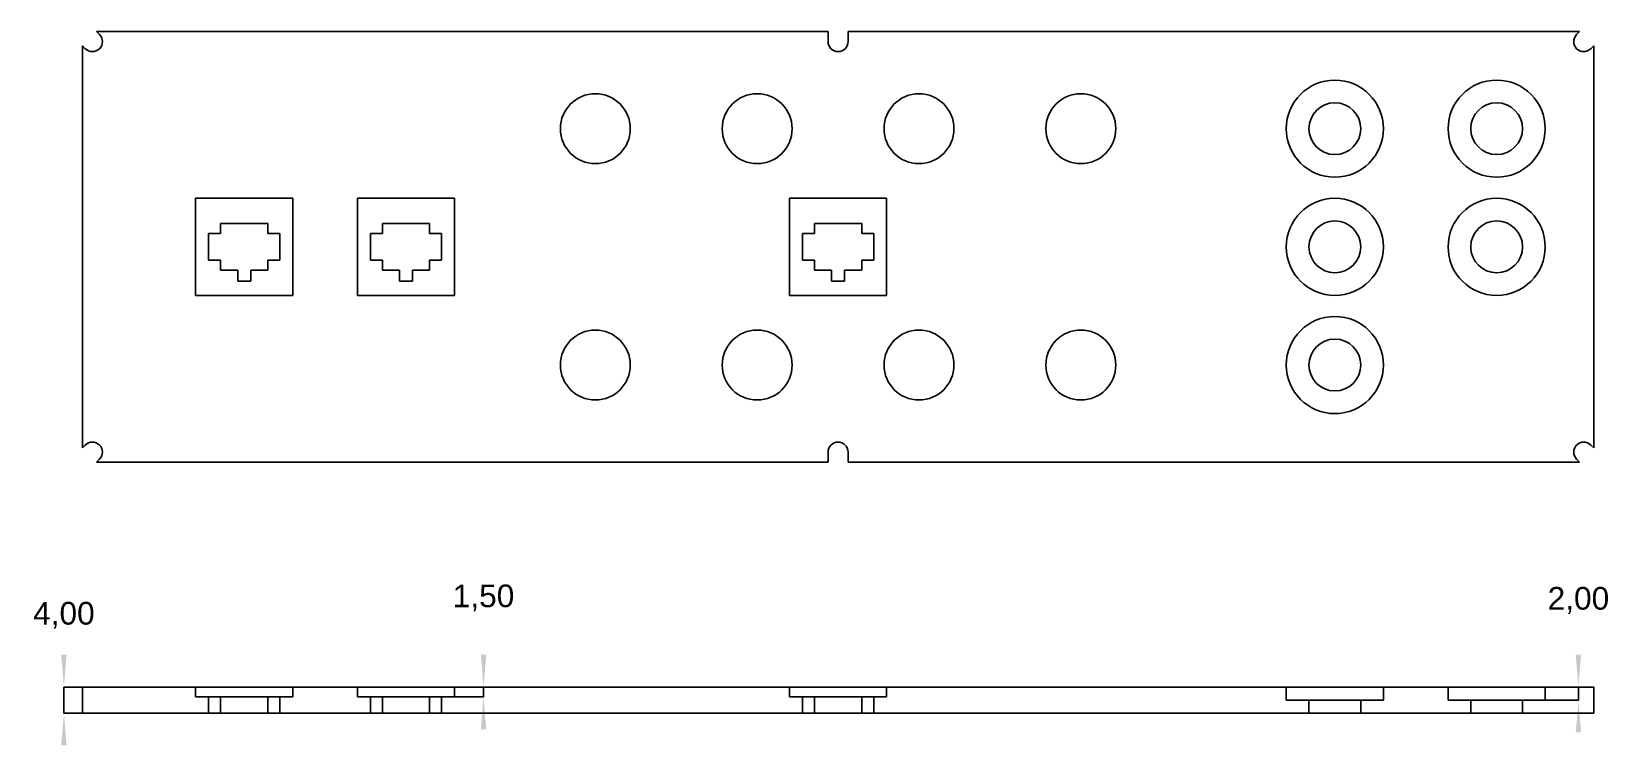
# Model space of a CAD drawing. Header units: millimetres. Extents: x 24 to 268, y 73 to 183.
import ezdxf
from ezdxf.enums import TextEntityAlignment as Align

# ---------------------------------------------------------------- set-up
doc = ezdxf.new("R2010")
doc.units = ezdxf.units.MM
doc.layers.get('0').update_dxf_attribs({"linetype": 'CONTINUOUS'})
for name, color, linetype in [('Dimension045', 7, 'CONTINUOUS'), ('Dimension047', 7, 'CONTINUOUS'), ('Dimension049', 7, 'CONTINUOUS'), ('SectionView001', 7, 'CONTINUOUS'), ('View001', 7, 'CONTINUOUS')]:
    doc.layers.add(name, color=color, linetype=linetype)
doc.styles.get("Standard").update_dxf_attribs({"font": 'arial.ttf'})
doc.dimstyles.get("Standard").update_dxf_attribs({"dimscale": 0, "dimtxt": 2.5, "dimasz": 2.5, "dimexe": 1.25, "dimexo": 0.625, "dimtad": 1, "dimtxsty": 'STANDARD', "dimcen": 2.5, "dimazin": 3, "dimtfac": 1, "dimtmove": 0, "dimatfit": 3})

# ---------------------------------------------------------------- blocks, each defined once
blk = doc.blocks.new('*Dimension045')
at = {"color": 0}
for points in [[(28.9788, 87), (29.8121, 87), (29.3954, 82)], [(28.9788, 73), (29.8121, 73), (29.3954, 78)]]:
    blk.add_solid(points, dxfattribs=at)
at = {"layer": 'Dimension045'}
for p, q in [((32.25, 82), (29.3954, 82)), ((29.3954, 82), (29.3954, 78)), ((32.25, 78), (29.3954, 78))]:
    blk.add_line(p, q, dxfattribs=at)
blk.add_text('4,00', height=3.5, dxfattribs=at).set_placement((29.3954, 91.6637), align=Align.CENTER)
blk = doc.blocks.new('*Dimension047')
at = {"color": 0}
for points in [[(263.798, 87), (262.964, 87), (263.381, 82)], [(263.798, 75), (262.964, 75), (263.381, 80)]]:
    blk.add_solid(points, dxfattribs=at)
at = {"layer": 'Dimension047'}
for p, q in [((258.25, 82), (263.381, 82)), ((263.381, 82), (263.381, 80)), ((258.25, 80), (263.381, 80))]:
    blk.add_line(p, q, dxfattribs=at)
blk.add_text('2,00', height=3.5, dxfattribs=at).set_placement((263.381, 93.9728), align=Align.CENTER)
blk = doc.blocks.new('*Dimension049')
at = {"color": 0}
for points in [[(94.643, 87), (93.8097, 87), (94.2264, 82)], [(94.643, 75.5), (93.8097, 75.5), (94.2264, 80.5)]]:
    blk.add_solid(points, dxfattribs=at)
at = {"layer": 'Dimension049'}
for p, q in [((89.75, 82), (94.2264, 82)), ((89.75, 80.5), (94.2264, 80.5)), ((94.2264, 82), (94.2264, 80.5))]:
    blk.add_line(p, q, dxfattribs=at)
blk.add_text('1,50', height=3.5, dxfattribs=at).set_placement((94.2264, 94.3537), align=Align.CENTER)

msp = doc.modelspace()

# ---------------------------------------------------------------- linework, layer by layer
at = {"layer": 'SectionView001'}
for p, q in [((49.75, 82), (32.25, 82)), ((32.25, 82), (32.25, 78)), ((64.75, 82), (49.75, 82)), ((49.75, 80.5), (49.75, 82)), ((51.75, 80.5), (49.75, 80.5)), ((51.75, 78), (51.75, 80.5)), ((53.6, 80.5), (51.75, 80.5)), ((60.9, 80.5), (53.6, 80.5)), ((53.6, 78), (53.6, 80.5)), ((60.9, 80.5), (62.75, 80.5)), ((60.9, 78), (60.9, 80.5)), ((62.75, 78), (62.75, 80.5)), ((64.75, 80.5), (62.75, 80.5)), ((74.75, 82), (64.75, 82)), ((64.75, 82), (64.75, 80.5)), ((89.75, 82), (74.75, 82)), ((74.75, 80.5), (74.75, 82)), ((76.75, 80.5), (74.75, 80.5)), ((76.75, 78), (76.75, 80.5)), ((78.6, 80.5), (76.75, 80.5)), ((85.9, 80.5), (78.6, 80.5)), ((78.6, 78), (78.6, 80.5)), ((85.9, 80.5), (87.75, 80.5)), ((85.9, 78), (85.9, 80.5)), ((87.75, 78), (87.75, 80.5)), ((89.75, 80.5), (87.75, 80.5)), ((141.5, 82), (89.75, 82)), ((89.75, 82), (89.75, 80.5)), ((156.5, 82), (141.5, 82)), ((141.5, 80.5), (141.5, 82)), ((143.5, 80.5), (141.5, 80.5)), ((143.5, 78), (143.5, 80.5)), ((145.35, 80.5), (143.5, 80.5)), ((152.65, 80.5), (145.35, 80.5)), ((145.35, 78), (145.35, 80.5)), ((152.65, 80.5), (154.5, 80.5)), ((152.65, 78), (152.65, 80.5)), ((154.5, 78), (154.5, 80.5)), ((156.5, 80.5), (154.5, 80.5)), ((218.25, 82), (156.5, 82)), ((156.5, 82), (156.5, 80.5)), ((218.25, 80), (218.25, 82)), ((243.25, 82), (233.25, 82)), ((233.25, 82), (233.25, 80)), ((243.25, 80), (243.25, 82)), ((265.75, 82), (258.25, 82)), ((258.25, 82), (258.25, 80)), ((265.75, 82), (265.75, 78)), ((51.75, 78), (32.25, 78)), ((51.75, 78), (53.6, 78)), ((53.6, 78), (60.9, 78)), ((62.75, 78), (60.9, 78)), ((76.75, 78), (62.75, 78)), ((76.75, 78), (78.6, 78)), ((78.6, 78), (85.9, 78)), ((87.75, 78), (85.9, 78)), ((143.5, 78), (87.75, 78)), ((143.5, 78), (145.35, 78)), ((145.35, 78), (152.65, 78)), ((154.5, 78), (152.65, 78)), ((221.75, 78), (154.5, 78)), ((221.75, 80), (218.25, 80)), ((221.75, 80), (221.75, 78)), ((229.75, 78), (229.75, 80)), ((233.25, 80), (229.75, 80)), ((246.75, 78), (229.75, 78)), ((246.75, 80), (243.25, 80)), ((246.75, 80), (246.75, 78)), ((254.75, 78), (254.75, 80)), ((258.25, 80), (254.75, 80)), ((265.75, 78), (254.75, 78))]:
    msp.add_line(p, q, dxfattribs=at)
for points in [[(218.25, 82), (218.438, 82), (218.993, 82), (219.886, 82), (221.074, 82), (222.496, 82), (224.081, 82), (225.75, 82), (227.419, 82), (229.004, 82), (230.426, 82), (231.614, 82), (232.507, 82), (233.062, 82), (233.25, 82)], [(243.25, 82), (243.438, 82), (243.993, 82), (244.886, 82), (246.074, 82), (247.496, 82), (249.081, 82), (250.75, 82), (252.419, 82), (254.004, 82), (255.426, 82), (256.614, 82), (257.507, 82), (258.062, 82), (258.25, 82)], [(221.75, 80), (221.85, 80), (222.146, 80), (222.623, 80), (223.256, 80), (224.014, 80), (224.86, 80), (225.75, 80), (226.64, 80), (227.486, 80), (228.244, 80), (228.877, 80), (229.354, 80), (229.65, 80), (229.75, 80)], [(221.75, 78), (221.85, 78), (222.146, 78), (222.623, 78), (223.256, 78), (224.014, 78), (224.86, 78), (225.75, 78), (226.64, 78), (227.486, 78), (228.244, 78), (228.877, 78), (229.354, 78), (229.65, 78), (229.75, 78)], [(246.75, 80), (246.85, 80), (247.146, 80), (247.623, 80), (248.256, 80), (249.014, 80), (249.86, 80), (250.75, 80), (251.64, 80), (252.486, 80), (253.244, 80), (253.877, 80), (254.354, 80), (254.65, 80), (254.75, 80)], [(246.75, 78), (246.85, 78), (247.146, 78), (247.623, 78), (248.256, 78), (249.014, 78), (249.86, 78), (250.75, 78), (251.64, 78), (252.486, 78), (253.244, 78), (253.877, 78), (254.354, 78), (254.65, 78), (254.75, 78)]]:
    msp.add_open_spline(points, degree=1, dxfattribs=at)
at = {"layer": 'View001'}
for p, q in [((34.442, 183.25), (34.896, 182.796)), ((34.442, 183.25), (147.45, 183.25)), ((147.45, 183.25), (147.45, 181.7)), ((150.55, 183.25), (150.55, 181.7)), ((150.55, 183.25), (263.558, 183.25)), ((263.558, 183.25), (263.104, 182.796)), ((32.25, 118.942), (32.25, 181.058)), ((32.25, 181.058), (32.704, 180.604)), ((265.75, 181.058), (265.296, 180.604)), ((265.75, 118.942), (265.75, 181.058)), ((49.75, 157.5), (49.75, 142.5)), ((64.75, 157.5), (49.75, 157.5)), ((64.75, 142.5), (64.75, 157.5)), ((74.75, 157.5), (74.75, 142.5)), ((89.75, 157.5), (74.75, 157.5)), ((89.75, 142.5), (89.75, 157.5)), ((141.5, 157.5), (141.5, 142.5)), ((156.5, 157.5), (141.5, 157.5)), ((156.5, 142.5), (156.5, 157.5)), ((53.6, 153.6), (53.6, 152.075)), ((60.9, 153.6), (53.6, 153.6)), ((60.9, 153.6), (60.9, 152.075)), ((78.6, 153.6), (78.6, 152.075)), ((85.9, 153.6), (78.6, 153.6)), ((85.9, 153.6), (85.9, 152.075)), ((145.35, 153.6), (145.35, 152.075)), ((152.65, 153.6), (145.35, 153.6)), ((152.65, 153.6), (152.65, 152.075)), ((51.75, 152.075), (51.75, 147.925)), ((53.6, 152.075), (51.75, 152.075)), ((60.9, 152.075), (62.75, 152.075)), ((62.75, 152.075), (62.75, 147.925)), ((76.75, 152.075), (76.75, 147.925)), ((78.6, 152.075), (76.75, 152.075)), ((85.9, 152.075), (87.75, 152.075)), ((87.75, 152.075), (87.75, 147.925)), ((143.5, 152.075), (143.5, 147.925)), ((145.35, 152.075), (143.5, 152.075)), ((152.65, 152.075), (154.5, 152.075)), ((154.5, 152.075), (154.5, 147.925)), ((51.75, 147.925), (53.6, 147.925)), ((53.6, 147.925), (53.6, 146.4)), ((53.6, 146.4), (56.25, 146.4)), ((56.25, 146.4), (56.25, 144.7)), ((58.25, 146.4), (58.25, 144.7)), ((60.9, 146.4), (58.25, 146.4)), ((60.9, 147.925), (60.9, 146.4)), ((62.75, 147.925), (60.9, 147.925)), ((76.75, 147.925), (78.6, 147.925)), ((78.6, 147.925), (78.6, 146.4)), ((78.6, 146.4), (81.25, 146.4)), ((81.25, 146.4), (81.25, 144.7)), ((83.25, 146.4), (83.25, 144.7)), ((85.9, 146.4), (83.25, 146.4)), ((85.9, 147.925), (85.9, 146.4)), ((87.75, 147.925), (85.9, 147.925)), ((143.5, 147.925), (145.35, 147.925)), ((145.35, 147.925), (145.35, 146.4)), ((145.35, 146.4), (148, 146.4)), ((148, 146.4), (148, 144.7)), ((150, 146.4), (150, 144.7)), ((152.65, 146.4), (150, 146.4)), ((152.65, 147.925), (152.65, 146.4)), ((154.5, 147.925), (152.65, 147.925)), ((58.25, 144.7), (56.25, 144.7)), ((83.25, 144.7), (81.25, 144.7)), ((150, 144.7), (148, 144.7)), ((49.75, 142.5), (64.75, 142.5)), ((74.75, 142.5), (89.75, 142.5)), ((141.5, 142.5), (156.5, 142.5)), ((32.25, 118.942), (32.704, 119.396)), ((265.75, 118.942), (265.296, 119.396)), ((34.442, 116.75), (34.896, 117.204)), ((147.45, 116.75), (147.45, 118.3)), ((150.55, 116.75), (150.55, 118.3)), ((263.558, 116.75), (263.104, 117.204)), ((147.45, 116.75), (34.442, 116.75)), ((150.55, 116.75), (263.558, 116.75))]:
    msp.add_line(p, q, dxfattribs=at)
for centre, radius in [((225.75, 168.25), 7.5), ((250.75, 168.25), 7.5), ((111.5, 168.25), 5.4), ((136.5, 168.25), 5.4), ((161.5, 168.25), 5.4), ((186.5, 168.25), 5.4), ((225.75, 168.25), 4), ((250.75, 168.25), 4), ((225.75, 150), 7.5), ((250.75, 150), 7.5), ((225.75, 150), 4), ((250.75, 150), 4), ((225.75, 131.75), 7.5), ((111.5, 131.75), 5.4), ((136.5, 131.75), 5.4), ((161.5, 131.75), 5.4), ((186.5, 131.75), 5.4), ((225.75, 131.75), 4)]:
    msp.add_circle(centre, radius, dxfattribs=at)
for centre, start, end in [((33.8, 181.7), -135, 45), ((264.2, 181.7), 135, -45), ((149, 181.7), 180, 0), ((33.8, 118.3), -45, 135), ((149, 118.3), 0, 180), ((264.2, 118.3), 45, -135)]:
    msp.add_arc(centre, 1.55, start, end, dxfattribs=at)

# ---------------------------------------------------------------- dimensions: what is measured, and where the dimension line sits
at = {"layer": 'Dimension045'}
dim = msp.add_linear_dim(base=(29.395, 91.664), p1=(32.25, 82), p2=(32.25, 78), angle=90, text='4,00', dimstyle='STANDARD', dxfattribs=at)
dim.commit()
dim.dimension.update_dxf_attribs({"geometry": '*Dimension045', "text_midpoint": (24.395, 91.664)})
at = {"layer": 'Dimension047'}
dim = msp.add_linear_dim(base=(263.381, 93.973), p1=(258.25, 82), p2=(258.25, 80), angle=90, text='2,00', dimstyle='STANDARD', dxfattribs=at)
dim.commit()
dim.dimension.update_dxf_attribs({"geometry": '*Dimension047', "text_midpoint": (258.381, 93.973)})
at = {"layer": 'Dimension049'}
dim = msp.add_linear_dim(base=(94.226, 94.354), p1=(89.75, 82), p2=(89.75, 80.5), angle=90, text='1,50', dimstyle='STANDARD', dxfattribs=at)
dim.commit()
dim.dimension.update_dxf_attribs({"geometry": '*Dimension049', "text_midpoint": (89.226, 94.354)})

doc.saveas('drawing.dxf')
